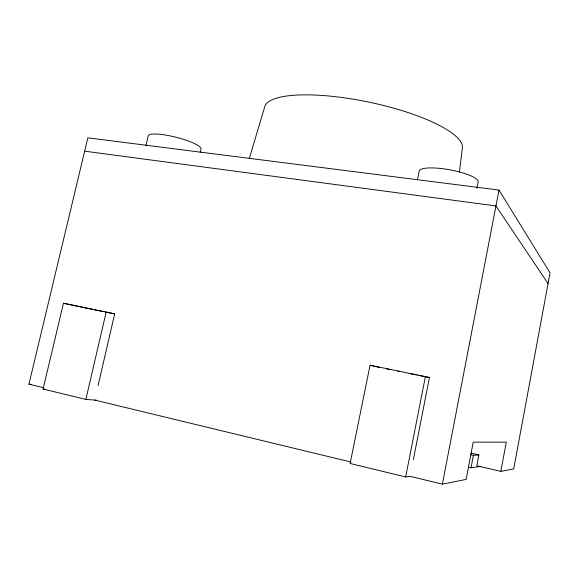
<?xml version="1.0" encoding="UTF-8"?>
<svg xmlns="http://www.w3.org/2000/svg" width="579" height="579" viewBox="0 0 579 579"><rect width="100%" height="100%" fill="white"/><g stroke="black" fill="none" stroke-linecap="round" stroke-linejoin="round"><path stroke-width="0.87" d="M459.408 172.137L462.245 148.984A101.043 26.402 11.8 0 0 372.652 102.924A101.043 26.402 11.8 0 0 265.059 105.704L249.288 158.523M471.009 453.133L478.862 454.92L476.806 465.791L500.842 471.364L506.292 442.139L473.224 442.153L466.138 479.419L442.378 484.138L410.07 476.322L405.662 476.944L350.121 463.475L370.061 365.183L429.452 377.522L413.326 459.712M468.397 467.166L471.031 467.781L473.398 455.318L478.862 454.92M442.378 484.138L499.018 190.078L87.849 137.831L28.95 384.174L43.729 387.749M476.879 188.32L478.059 182.255A29.97 6.847 10.4 0 0 450.245 169.871A29.97 6.847 10.4 0 0 419.174 171.246L417.437 179.852M405.662 476.944L425.442 376.372M200.218 152.581L201.007 149.1A27.227 5.421 14.1 0 0 175.155 137.028A27.227 5.421 14.1 0 0 148.166 136.159L145.915 145.828M98.068 385.6L114.678 313.876L63.451 303.23L43.078 389.037L85.858 399.409L96.498 400.212M85.858 399.409L106.218 311.871M500.842 471.364L513.718 468.903L550.05 272.868L499.018 190.078M471.031 467.781L480.816 466.406M43.078 389.037L44.778 389.189M28.95 384.174L31.642 384.427M84.657 151.17L495.964 205.936L548.06 283.601M92.662 309.425L63.451 303.23M94.42 309.779L104.111 311.741M105.87 312.095L114.678 313.876M374.946 366.5L379.339 367.39M386.374 368.809L390.767 369.699M397.802 371.125L399.561 371.479M409.23 373.433L416.265 374.852M418.024 375.214L429.452 377.522M470.763 454.718L473.398 455.318M94.71 400.075L351.012 462.042M370.061 365.183L374.128 366.283"/></g></svg>
